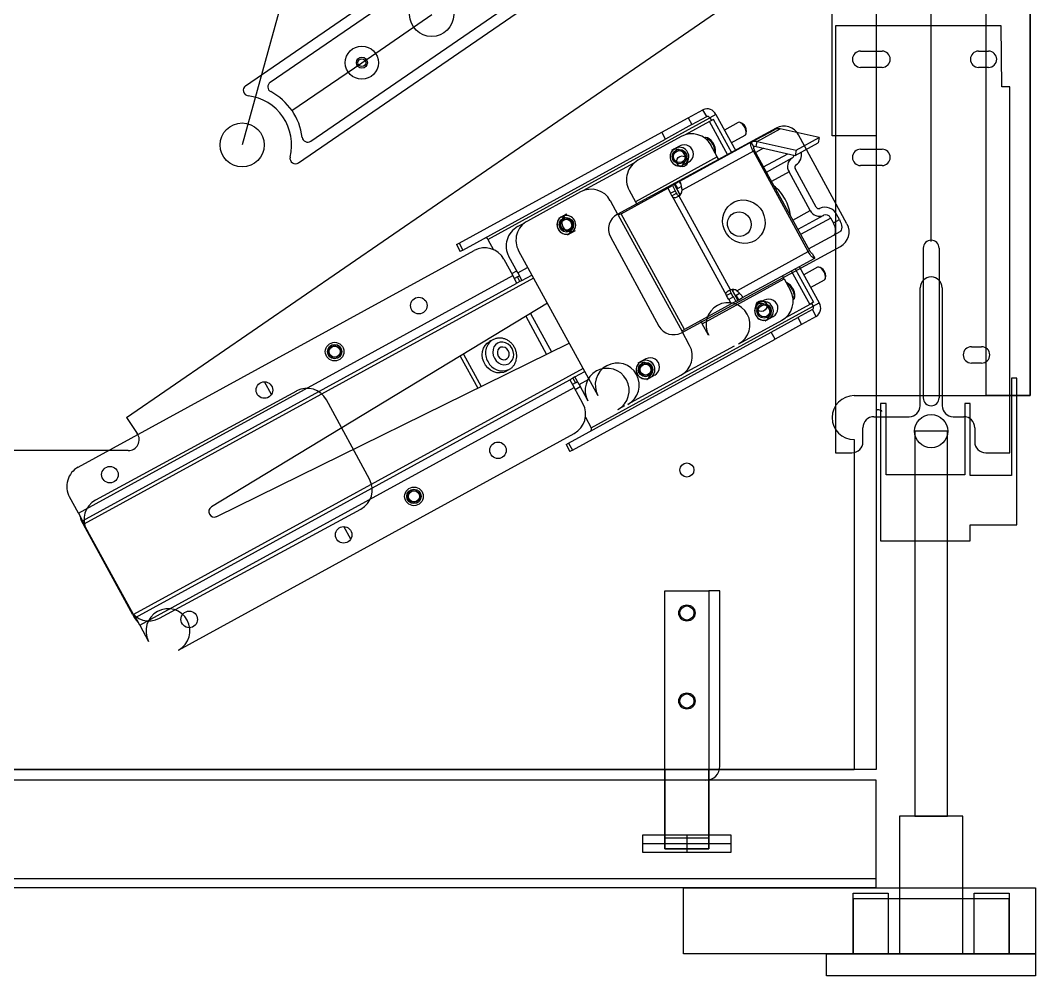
# Model space of a CAD drawing. Extents: x 0 to 23.2, y -2.3 to 46.
# Drawn here: x 11.53 to 23.06, y -2.34 to 8.51 of the extents above; entities that cross this region are included whole.
import ezdxf

# ---------------------------------------------------------------- set-up
doc = ezdxf.new("R2010")
doc.units = 0
doc.header["$LTSCALE"] = 5.77014
doc.header["$MEASUREMENT"] = 0
for name, color, linetype in [('1_250BIT_500DEP', 5, 'CONTINUOUS'), ('3_250BIT_500TAB', 5, 'CONTINUOUS'), ('6_125BIT_500DEP', 5, 'CONTINUOUS'), ('7_VCARVE_BIT', 5, 'CONTINUOUS'), ('8_250BIT_500OUTLINE', 5, 'CONTINUOUS'), ('DF_COMPONENT', 4, 'CONTINUOUS')]:
    doc.layers.add(name, color=color, linetype=linetype)

msp = doc.modelspace()

# ---------------------------------------------------------------- linework, layer by layer
at = {"layer": '1_250BIT_500DEP', "color": 5, "linetype": 'CONTINUOUS'}
msp.add_circle((14.048, 7.098), 0.25, dxfattribs=at)
at = {"layer": '3_250BIT_500TAB', "color": 5, "linetype": 'CONTINUOUS'}
for p, q in [((20.115, 7.289), (18.308, 6.309)), ((20.919, 6.2), (20.369, 7.214)), ((18.233, 6.055), (18.783, 5.04)), ((19.038, 4.965), (20.844, 5.945)), ((14.667, 4.302), (12.382, 3.063)), ((15.496, 3.299), (15.006, 4.202)), ((13.111, 1.72), (15.395, 2.96)), ((12.282, 2.724), (12.772, 1.821))]:
    msp.add_line(p, q, dxfattribs=at)
for centre, radius, start, end in [((20.204, 7.124), 0.188, 28.4849, 118.4849), ((18.398, 6.144), 0.188, 118.4849, -151.5151), ((20.755, 6.11), 0.188, -61.5151, 28.4849), ((18.948, 5.13), 0.188, -151.5151, -61.5151), ((14.786, 4.083), 0.25, 28.4849, 118.4849), ((15.276, 3.18), 0.25, -61.5151, 28.4849), ((12.502, 2.843), 0.25, 118.4849, -151.5151), ((12.991, 1.94), 0.25, -151.5151, -61.5151)]:
    msp.add_arc(centre, radius, start, end, dxfattribs=at)
at = {"layer": '6_125BIT_500DEP', "color": 5, "linetype": 'CONTINUOUS'}
for p, q in [((21.785, 5.925), (21.785, 4.225)), ((21.965, 5.925), (21.965, 4.225))]:
    msp.add_line(p, q, dxfattribs=at)
for centre, start, end in [((21.875, 5.925), 0, 180), ((21.875, 4.225), 180, 0)]:
    msp.add_arc(centre, 0.09, start, end, dxfattribs=at)
at = {"layer": '7_VCARVE_BIT', "color": 5, "linetype": 'CONTINUOUS'}
for centre, radius in [((15.408, 8.033), 0.0445), ((19.046, 6.911), 0.0625), ((17.731, 6.191), 0.0625), ((19.947, 5.267), 0.0625), ((15.099, 4.75), 0.0625), ((18.631, 4.546), 0.0625), ((19.1, 3.405), 0.08), ((16, 3.105), 0.0625), ((19.1, 1.78), 0.08), ((19.1, 0.78), 0.08)]:
    msp.add_circle(centre, radius, dxfattribs=at)
at = {"layer": '8_250BIT_500OUTLINE', "color": 5, "linetype": 'CONTINUOUS'}
for p, q in [((23, 4.25), (23, 46)), ((21, 4.25), (23, 4.25)), ((21, 3.75), (21, 0)), ((1.5, 0), (21, 0))]:
    msp.add_line(p, q, dxfattribs=at)
msp.add_arc((21, 4), 0.25, 90, -90, dxfattribs=at)
at = {"layer": 'DF_COMPONENT', "color": 4, "linetype": 'CONTINUOUS'}
for p, q in [((22.5, 4.25), (22.5, 46)), ((23, 46), (23, 4.25)), ((20.75, 7.201), (20.75, 15.321)), ((21.25, 15.321), (21.25, 7.201)), ((14.087, 7.77), (18.508, 10.81)), ((14.367, 7.811), (18.579, 10.707)), ((14.964, 10.413), (14.048, 7.098)), ((14.827, 7.141), (19.24, 10.175)), ((14.689, 6.895), (19.311, 10.072)), ((21.875, 6), (21.875, 9.858)), ((12.734, 4), (20.671, 9.457)), ((21.25, 9.275), (21.25, 0)), ((15.408, 8.033), (16.201, 8.579)), ((20.79, 8.45), (20.79, 3.6)), ((22.67, 8.45), (20.79, 8.45)), ((22.677, 7.76), (22.67, 8.45)), ((21.073, 8.165), (21.317, 8.165)), ((22.413, 8.165), (22.527, 8.165)), ((14.614, 7.488), (15.408, 8.033)), ((20.98, 8.072), (20.98, 8.072)), ((21.317, 7.98), (21.073, 7.98)), ((21.41, 8.072), (21.41, 8.072)), ((22.32, 8.072), (22.32, 8.072)), ((22.527, 7.98), (22.413, 7.98)), ((22.62, 8.072), (22.62, 8.072)), ((22.77, 7.76), (22.677, 7.76)), ((22.77, 3.6), (22.77, 7.76)), ((19.114, 7.408), (19.282, 7.499)), ((19.325, 7.42), (19.282, 7.499)), ((16.84, 6.025), (19.362, 7.406)), ((18.815, 7.244), (19.114, 7.408)), ((19.114, 7.408), (19.158, 7.329)), ((19.158, 7.329), (19.325, 7.42)), ((19.402, 7.388), (19.356, 7.363)), ((19.43, 7.444), (19.362, 7.406)), ((19.362, 7.406), (19.379, 7.376)), ((19.611, 7.007), (19.402, 7.388)), ((19.43, 7.444), (19.656, 7.032)), ((19.158, 7.329), (18.858, 7.165)), ((19.356, 7.363), (19.081, 7.212)), ((19.565, 6.982), (19.356, 7.363)), ((19.682, 7.353), (19.527, 7.268)), ((19.683, 7.354), (19.682, 7.353)), ((19.698, 7.356), (19.683, 7.354)), ((19.714, 7.349), (19.698, 7.356)), ((19.727, 7.343), (19.71, 7.351)), ((19.732, 7.336), (19.714, 7.349)), ((19.748, 7.316), (19.732, 7.336)), ((19.762, 7.293), (19.748, 7.316)), ((19.771, 7.268), (19.762, 7.293)), ((19.775, 7.245), (19.771, 7.268)), ((19.832, 7.128), (20.094, 7.271)), ((19.897, 7.137), (20.159, 7.28)), ((20.602, 7.182), (20.159, 7.28)), ((16.513, 5.983), (18.815, 7.244)), ((16.556, 5.904), (18.858, 7.165)), ((19.035, 7.193), (18.544, 6.924)), ((18.858, 7.165), (18.815, 7.244)), ((19.317, 7.181), (19.302, 7.176)), ((19.316, 7.181), (19.302, 7.176)), ((19.317, 7.181), (19.304, 7.177)), ((19.335, 7.177), (19.316, 7.181)), ((19.335, 7.178), (19.317, 7.181)), ((19.335, 7.177), (19.317, 7.181)), ((19.355, 7.167), (19.335, 7.178)), ((19.355, 7.166), (19.335, 7.177)), ((19.355, 7.166), (19.335, 7.177)), ((19.375, 7.149), (19.355, 7.167)), ((19.375, 7.149), (19.355, 7.166)), ((19.375, 7.148), (19.355, 7.166)), ((19.605, 7.124), (19.761, 7.209)), ((19.761, 7.209), (19.766, 7.213)), ((19.766, 7.213), (19.773, 7.226)), ((19.773, 7.226), (19.775, 7.245)), ((19.775, 7.234), (19.777, 7.252)), ((20.34, 7.038), (20.602, 7.182)), ((20.602, 7.182), (20.591, 7.123)), ((21.25, 7.201), (20.75, 7.201)), ((18.929, 7.038), (19.019, 7.087)), ((19.832, 7.128), (19.017, 6.681)), ((19.446, 6.962), (19.374, 7.094)), ((19.394, 7.125), (19.375, 7.149)), ((19.394, 7.125), (19.375, 7.149)), ((19.393, 7.125), (19.375, 7.148)), ((19.409, 7.098), (19.393, 7.125)), ((19.409, 7.098), (19.394, 7.125)), ((19.409, 7.098), (19.394, 7.125)), ((19.421, 7.07), (19.409, 7.098)), ((19.42, 7.07), (19.409, 7.098)), ((19.42, 7.07), (19.409, 7.098)), ((19.427, 7.043), (19.42, 7.07)), ((19.426, 7.042), (19.42, 7.07)), ((19.427, 7.042), (19.421, 7.07)), ((19.427, 7.018), (19.426, 7.042)), ((19.427, 7.018), (19.427, 7.043)), ((19.427, 7.018), (19.427, 7.042)), ((19.826, 7.116), (19.828, 7.124)), ((19.826, 7.106), (19.826, 7.116)), ((19.828, 7.092), (19.826, 7.106)), ((19.828, 7.124), (19.832, 7.128)), ((19.832, 7.077), (19.828, 7.092)), ((19.861, 7.075), (19.832, 7.128)), ((19.838, 7.061), (19.832, 7.077)), ((19.846, 7.044), (19.838, 7.061)), ((19.855, 7.026), (19.846, 7.044)), ((19.859, 7.071), (19.86, 7.074)), ((19.859, 7.066), (19.859, 7.071)), ((19.86, 7.061), (19.859, 7.066)), ((19.86, 7.074), (19.861, 7.075)), ((19.861, 7.055), (19.86, 7.061)), ((19.864, 7.049), (19.861, 7.055)), ((19.867, 7.042), (19.864, 7.049)), ((19.87, 7.035), (19.867, 7.042)), ((19.969, 7.06), (19.882, 7.013)), ((19.887, 7.079), (19.897, 7.137)), ((19.887, 7.079), (20.33, 6.98)), ((19.897, 7.137), (20.34, 7.038)), ((20.33, 6.98), (20.591, 7.123)), ((20.34, 7.038), (20.33, 6.98)), ((21.073, 7.05), (21.317, 7.05)), ((19.446, 6.962), (18.516, 6.453)), ((19.855, 7.026), (19.046, 6.583)), ((19.423, 7.003), (19.427, 7.018)), ((19.424, 7.003), (19.427, 7.018)), ((19.424, 7.003), (19.427, 7.018)), ((19.465, 6.927), (19.446, 6.962)), ((19.87, 7.035), (19.855, 7.026)), ((20.479, 5.886), (19.855, 7.026)), ((20.495, 5.895), (19.87, 7.035)), ((19.972, 6.848), (20.247, 6.999)), ((20.004, 6.79), (20.295, 6.95)), ((20.295, 6.95), (20.295, 6.95)), ((20.98, 6.957), (20.98, 6.957)), ((21.41, 6.957), (21.41, 6.957)), ((17.923, 6.579), (18.502, 6.896)), ((19.119, 6.903), (19.029, 6.854)), ((20.57, 6.392), (20.329, 6.83)), ((20.338, 6.871), (20.338, 6.871)), ((21.317, 6.865), (21.073, 6.865)), ((20.261, 6.793), (20.062, 6.684)), ((20.501, 6.354), (20.261, 6.793)), ((18.352, 6.317), (18.883, 6.608)), ((18.444, 6.585), (18.516, 6.453)), ((18.883, 6.608), (18.935, 6.637)), ((18.883, 6.608), (18.914, 6.55)), ((18.914, 6.55), (18.967, 6.578)), ((18.958, 6.649), (18.935, 6.637)), ((18.935, 6.637), (18.967, 6.578)), ((18.958, 6.649), (18.959, 6.65)), ((18.958, 6.649), (19.024, 6.529)), ((18.962, 6.652), (18.959, 6.65)), ((19.024, 6.529), (18.959, 6.65)), ((18.968, 6.655), (18.962, 6.652)), ((18.991, 6.599), (18.962, 6.652)), ((19.017, 6.681), (18.968, 6.655)), ((18.997, 6.602), (18.968, 6.655)), ((18.991, 6.599), (18.987, 6.597)), ((18.997, 6.602), (18.991, 6.599)), ((19.038, 6.625), (18.997, 6.602)), ((19.029, 6.658), (19.017, 6.681)), ((17.891, 6.564), (17.288, 6.234)), ((18.321, 6.3), (18.231, 6.465)), ((18.929, 6.521), (18.982, 6.55)), ((18.929, 6.522), (19.551, 5.386)), ((19.595, 5.452), (19.012, 6.518)), ((19.019, 6.54), (19.038, 6.551)), ((19.638, 6.451), (19.681, 6.467)), ((19.681, 6.467), (19.726, 6.474)), ((19.726, 6.474), (19.772, 6.472)), ((19.772, 6.472), (19.817, 6.461)), ((19.817, 6.461), (19.859, 6.442)), ((20.167, 6.492), (20.183, 6.465)), ((20.183, 6.465), (20.198, 6.437)), ((18.516, 6.453), (18.536, 6.418)), ((19.52, 6.317), (19.539, 6.359)), ((19.539, 6.359), (19.566, 6.396)), ((19.566, 6.396), (19.599, 6.427)), ((19.599, 6.427), (19.638, 6.451)), ((19.859, 6.442), (19.898, 6.415)), ((19.898, 6.415), (19.931, 6.381)), ((19.931, 6.381), (19.958, 6.342)), ((20.302, 6.245), (20.501, 6.354)), ((20.608, 6.377), (20.609, 6.377)), ((17.733, 6.312), (17.643, 6.263)), ((18.352, 6.317), (18.321, 6.3)), ((18.321, 6.3), (19.041, 4.985)), ((19.072, 5.002), (18.352, 6.317)), ((19.506, 6.225), (19.509, 6.272)), ((19.509, 6.272), (19.52, 6.317)), ((19.561, 6.219), (19.569, 6.252)), ((19.569, 6.252), (19.585, 6.282)), ((19.585, 6.282), (19.608, 6.307)), ((19.608, 6.307), (19.636, 6.325)), ((19.636, 6.325), (19.668, 6.336)), ((19.668, 6.336), (19.702, 6.337)), ((19.702, 6.337), (19.736, 6.33)), ((19.736, 6.33), (19.767, 6.314)), ((19.767, 6.314), (19.794, 6.292)), ((19.794, 6.292), (19.814, 6.263)), ((19.814, 6.263), (19.827, 6.23)), ((19.827, 6.23), (19.832, 6.196)), ((19.958, 6.342), (19.976, 6.298)), ((19.976, 6.298), (19.987, 6.252)), ((19.987, 6.252), (19.989, 6.205)), ((20.652, 6.298), (20.361, 6.139)), ((20.734, 6.268), (20.392, 6.081)), ((20.652, 6.298), (20.652, 6.298)), ((20.764, 6.213), (20.734, 6.268)), ((20.764, 6.213), (20.832, 6.25)), ((20.832, 6.25), (20.802, 6.305)), ((20.832, 6.25), (20.843, 6.228)), ((17.177, 6.17), (17.259, 6.215)), ((17.744, 6.078), (17.834, 6.128)), ((19.513, 6.178), (19.506, 6.225)), ((19.528, 6.133), (19.513, 6.178)), ((19.55, 6.092), (19.528, 6.133)), ((19.562, 6.184), (19.561, 6.219)), ((19.571, 6.15), (19.562, 6.184)), ((19.588, 6.119), (19.571, 6.15)), ((19.611, 6.093), (19.588, 6.119)), ((19.816, 6.129), (19.797, 6.101)), ((19.828, 6.161), (19.816, 6.129)), ((19.832, 6.196), (19.828, 6.161)), ((19.967, 6.115), (19.944, 6.075)), ((19.982, 6.158), (19.967, 6.115)), ((19.989, 6.205), (19.982, 6.158)), ((20.774, 6.191), (20.764, 6.213)), ((20.783, 6.169), (20.774, 6.191)), ((20.788, 6.147), (20.783, 6.169)), ((20.79, 6.127), (20.788, 6.147)), ((20.789, 6.108), (20.79, 6.127)), ((20.847, 6.119), (20.837, 6.111)), ((20.843, 6.228), (20.851, 6.206)), ((20.854, 6.131), (20.847, 6.119)), ((20.851, 6.206), (20.856, 6.184)), ((20.858, 6.146), (20.854, 6.131)), ((20.856, 6.184), (20.859, 6.164)), ((20.859, 6.164), (20.858, 6.146)), ((16.84, 6.025), (16.905, 5.907)), ((19.58, 6.055), (19.55, 6.092)), ((19.616, 6.024), (19.58, 6.055)), ((19.64, 6.074), (19.611, 6.093)), ((19.657, 6.001), (19.616, 6.024)), ((19.673, 6.062), (19.64, 6.074)), ((19.701, 5.986), (19.657, 6.001)), ((19.707, 6.059), (19.673, 6.062)), ((19.74, 6.065), (19.707, 6.059)), ((19.771, 6.079), (19.74, 6.065)), ((19.797, 6.101), (19.771, 6.079)), ((19.878, 6.013), (19.837, 5.993)), ((19.914, 6.041), (19.878, 6.013)), ((19.944, 6.075), (19.914, 6.041)), ((20.483, 5.916), (20.769, 6.073)), ((20.837, 6.111), (20.769, 6.073)), ((20.769, 6.073), (20.779, 6.081)), ((20.779, 6.081), (20.785, 6.093)), ((20.785, 6.093), (20.789, 6.108)), ((12.186, 3.437), (16.682, 5.899)), ((16.483, 5.967), (16.513, 5.983)), ((16.483, 5.967), (16.526, 5.888)), ((16.513, 5.983), (16.556, 5.904)), ((16.556, 5.904), (16.526, 5.888)), ((17.189, 5.894), (18.09, 4.25)), ((19.669, 5.442), (20.479, 5.886)), ((19.747, 5.979), (19.701, 5.986)), ((19.793, 5.982), (19.747, 5.979)), ((19.837, 5.993), (19.793, 5.982)), ((20.495, 5.895), (20.479, 5.886)), ((20.489, 5.869), (20.479, 5.886)), ((20.499, 5.888), (20.495, 5.895)), ((20.503, 5.882), (20.499, 5.888)), ((17.021, 5.799), (17.122, 5.615)), ((17.179, 5.646), (17.078, 5.831)), ((19.732, 5.363), (20.553, 5.812)), ((20.5, 5.854), (20.489, 5.869)), ((20.51, 5.84), (20.5, 5.854)), ((20.507, 5.876), (20.503, 5.882)), ((20.511, 5.871), (20.507, 5.876)), ((20.521, 5.828), (20.51, 5.84)), ((20.515, 5.868), (20.511, 5.871)), ((20.519, 5.866), (20.515, 5.868)), ((20.522, 5.865), (20.519, 5.866)), ((20.531, 5.819), (20.521, 5.828)), ((20.524, 5.865), (20.522, 5.865)), ((20.524, 5.865), (20.553, 5.812)), ((20.539, 5.814), (20.531, 5.819)), ((20.547, 5.811), (20.539, 5.814)), ((20.553, 5.812), (20.547, 5.811)), ((17.11, 5.637), (17.167, 5.668)), ((17.179, 5.646), (17.291, 5.707)), ((20.286, 5.666), (20.495, 5.285)), ((20.331, 5.691), (20.54, 5.31)), ((20.377, 5.716), (20.602, 5.304)), ((20.583, 5.709), (20.427, 5.623)), ((20.584, 5.709), (20.583, 5.709)), ((20.598, 5.711), (20.584, 5.709)), ((20.615, 5.705), (20.598, 5.711)), ((20.628, 5.699), (20.611, 5.707)), ((20.632, 5.691), (20.615, 5.705)), ((20.649, 5.672), (20.632, 5.691)), ((20.663, 5.648), (20.649, 5.672)), ((12.188, 2.913), (17.122, 5.615)), ((17.358, 5.586), (12.251, 2.789)), ((17.17, 5.527), (17.122, 5.615)), ((17.175, 5.599), (17.141, 5.58)), ((17.204, 5.546), (17.17, 5.527)), ((17.175, 5.599), (17.198, 5.611)), ((17.204, 5.546), (17.175, 5.599)), ((17.179, 5.646), (17.227, 5.559)), ((17.227, 5.559), (17.204, 5.546)), ((17.227, 5.559), (17.339, 5.62)), ((19.275, 5.067), (20.205, 5.576)), ((20.205, 5.576), (20.186, 5.611)), ((20.205, 5.576), (20.277, 5.445)), ((20.506, 5.48), (20.662, 5.565)), ((20.662, 5.565), (20.666, 5.568)), ((20.672, 5.624), (20.663, 5.648)), ((20.666, 5.568), (20.674, 5.582)), ((20.676, 5.601), (20.672, 5.624)), ((20.674, 5.582), (20.676, 5.601)), ((20.675, 5.589), (20.678, 5.608)), ((21.875, 5.6), (21.875, 5.6)), ((12.236, 2.826), (17.17, 5.527)), ((19.612, 5.456), (19.679, 5.334)), ((19.679, 5.334), (19.612, 5.456)), ((19.619, 5.444), (19.64, 5.455)), ((20.235, 5.533), (20.227, 5.535)), ((20.235, 5.533), (20.228, 5.535)), ((20.235, 5.533), (20.228, 5.535)), ((20.255, 5.522), (20.235, 5.533)), ((20.255, 5.522), (20.235, 5.533)), ((20.255, 5.522), (20.235, 5.533)), ((20.276, 5.504), (20.255, 5.522)), ((20.276, 5.504), (20.255, 5.522)), ((20.275, 5.504), (20.255, 5.522)), ((20.294, 5.481), (20.275, 5.504)), ((20.294, 5.481), (20.276, 5.504)), ((20.294, 5.481), (20.276, 5.504)), ((20.31, 5.454), (20.294, 5.481)), ((20.31, 5.454), (20.294, 5.481)), ((20.31, 5.454), (20.294, 5.481)), ((20.297, 5.459), (20.309, 5.433)), ((20.309, 5.433), (20.316, 5.407)), ((20.321, 5.425), (20.31, 5.454)), ((20.321, 5.425), (20.31, 5.454)), ((20.321, 5.425), (20.31, 5.454)), ((20.327, 5.398), (20.321, 5.425)), ((20.327, 5.398), (20.321, 5.425)), ((20.327, 5.398), (20.321, 5.425)), ((21.75, 4.135), (21.75, 5.475)), ((22, 5.475), (22, 4.135)), ((19.603, 5.415), (19.551, 5.386)), ((19.628, 5.371), (19.576, 5.342)), ((19.576, 5.342), (19.603, 5.292)), ((19.656, 5.321), (19.603, 5.292)), ((19.628, 5.371), (19.656, 5.321)), ((19.654, 5.389), (19.65, 5.387)), ((19.654, 5.389), (19.661, 5.393)), ((19.683, 5.336), (19.654, 5.389)), ((19.656, 5.321), (19.679, 5.334)), ((19.661, 5.393), (19.699, 5.413)), ((19.69, 5.34), (19.661, 5.393)), ((19.683, 5.336), (19.679, 5.334)), ((19.679, 5.334), (19.679, 5.334)), ((19.683, 5.336), (19.69, 5.34)), ((19.69, 5.34), (19.732, 5.363)), ((19.979, 5.333), (19.889, 5.284)), ((20.312, 5.366), (20.305, 5.358)), ((20.307, 5.339), (20.312, 5.342)), ((20.307, 5.34), (20.312, 5.342)), ((20.309, 5.341), (20.312, 5.342)), ((20.317, 5.384), (20.312, 5.366)), ((20.312, 5.342), (20.322, 5.355)), ((20.312, 5.342), (20.322, 5.354)), ((20.312, 5.342), (20.322, 5.354)), ((20.316, 5.407), (20.317, 5.384)), ((20.322, 5.354), (20.328, 5.374)), ((20.322, 5.355), (20.328, 5.374)), ((20.322, 5.354), (20.327, 5.374)), ((20.328, 5.374), (20.327, 5.398)), ((20.328, 5.374), (20.327, 5.398)), ((20.327, 5.374), (20.327, 5.398)), ((20.54, 5.31), (20.495, 5.285)), ((17.515, 5.299), (13.699, 2.985)), ((18.012, 3.885), (20.534, 5.266)), ((19.603, 5.292), (19.072, 5.002)), ((20.495, 5.285), (20.219, 5.134)), ((20.526, 5.227), (20.359, 5.136)), ((20.517, 5.297), (20.534, 5.266)), ((20.569, 5.149), (20.526, 5.227)), ((20.534, 5.266), (20.602, 5.304)), ((17.271, 5.151), (17.507, 4.719)), ((17.324, 5.183), (17.563, 4.747)), ((19.256, 5.102), (19.275, 5.067)), ((20.178, 5.105), (19.687, 4.836)), ((19.99, 5.1), (20.08, 5.149)), ((20.059, 4.972), (20.359, 5.136)), ((20.359, 5.136), (20.402, 5.057)), ((20.569, 5.149), (20.402, 5.057)), ((17.757, 3.711), (20.059, 4.972)), ((19.041, 4.985), (19.072, 5.002)), ((19.131, 4.82), (19.041, 4.985)), ((19.347, 4.936), (19.275, 5.067)), ((20.102, 4.893), (20.059, 4.972)), ((20.402, 5.057), (20.102, 4.893)), ((13.759, 2.876), (17.764, 4.845)), ((16.808, 4.821), (16.833, 4.847)), ((16.833, 4.847), (16.856, 4.862)), ((16.895, 4.884), (16.856, 4.863)), ((16.95, 4.846), (16.927, 4.828)), ((16.979, 4.856), (16.95, 4.846)), ((17.009, 4.858), (16.979, 4.856)), ((17.04, 4.851), (17.009, 4.858)), ((17.069, 4.835), (17.04, 4.851)), ((17.8, 3.632), (20.102, 4.893)), ((16.775, 4.712), (16.779, 4.752)), ((16.779, 4.752), (16.79, 4.788)), ((16.79, 4.788), (16.808, 4.821)), ((16.898, 4.773), (16.895, 4.74)), ((16.895, 4.74), (16.9, 4.706)), ((16.909, 4.803), (16.898, 4.773)), ((16.927, 4.828), (16.909, 4.803)), ((16.954, 4.771), (16.947, 4.748)), ((16.947, 4.748), (16.948, 4.723)), ((16.969, 4.789), (16.954, 4.771)), ((16.988, 4.8), (16.969, 4.789)), ((17.011, 4.802), (16.988, 4.8)), ((17.035, 4.796), (17.011, 4.802)), ((17.055, 4.781), (17.035, 4.796)), ((17.071, 4.761), (17.055, 4.781)), ((17.095, 4.813), (17.069, 4.835)), ((17.08, 4.736), (17.071, 4.761)), ((17.081, 4.711), (17.08, 4.736)), ((17.115, 4.785), (17.095, 4.813)), ((17.128, 4.753), (17.115, 4.785)), ((17.133, 4.719), (17.128, 4.753)), ((19.062, 4.5), (19.641, 4.817)), ((22.332, 4.805), (22.448, 4.805)), ((16.524, 4.698), (16.724, 4.334)), ((16.563, 4.722), (16.765, 4.354)), ((16.78, 4.672), (16.775, 4.712)), ((16.793, 4.632), (16.78, 4.672)), ((16.813, 4.596), (16.793, 4.632)), ((16.9, 4.706), (16.913, 4.675)), ((16.913, 4.675), (16.933, 4.646)), ((16.933, 4.646), (16.959, 4.624)), ((16.948, 4.723), (16.957, 4.698)), ((16.957, 4.698), (16.973, 4.678)), ((16.959, 4.624), (16.988, 4.608)), ((16.973, 4.678), (16.994, 4.663)), ((16.994, 4.663), (17.017, 4.657)), ((17.017, 4.657), (17.04, 4.659)), ((17.04, 4.659), (17.059, 4.67)), ((17.059, 4.67), (17.074, 4.688)), ((17.074, 4.688), (17.081, 4.711)), ((17.078, 4.613), (17.102, 4.632)), ((17.102, 4.632), (17.119, 4.657)), ((17.119, 4.657), (17.13, 4.686)), ((17.13, 4.686), (17.133, 4.719)), ((18.633, 4.667), (18.544, 4.618)), ((22.24, 4.713), (22.24, 4.713)), ((22.448, 4.62), (22.332, 4.62)), ((22.54, 4.713), (22.54, 4.713)), ((17.921, 4.558), (12.814, 1.762)), ((16.839, 4.564), (16.813, 4.596)), ((16.871, 4.538), (16.839, 4.564)), ((16.906, 4.519), (16.871, 4.538)), ((16.943, 4.509), (16.906, 4.519)), ((16.98, 4.507), (16.943, 4.509)), ((17.016, 4.514), (16.98, 4.507)), ((16.988, 4.608), (17.019, 4.601)), ((17.041, 4.525), (17.016, 4.514)), ((17.019, 4.601), (17.049, 4.603)), ((17.041, 4.525), (17.08, 4.546)), ((17.049, 4.603), (17.078, 4.613)), ((17.827, 4.462), (17.94, 4.524)), ((12.837, 1.729), (17.77, 4.431)), ((14.38, 4.263), (14.301, 4.406)), ((17.804, 4.45), (17.77, 4.431)), ((17.77, 4.431), (17.818, 4.344)), ((17.833, 4.397), (17.799, 4.378)), ((17.827, 4.462), (17.804, 4.45)), ((17.804, 4.45), (17.833, 4.397)), ((17.875, 4.375), (17.827, 4.462)), ((17.833, 4.397), (17.856, 4.41)), ((17.875, 4.375), (17.987, 4.437)), ((18.429, 4.151), (19.032, 4.481)), ((18.644, 4.434), (18.734, 4.483)), ((22.85, 4.45), (22.787, 4.45)), ((22.787, 4.45), (22.787, 3.342)), ((22.85, 2.783), (22.85, 4.45)), ((12.884, 1.642), (17.818, 4.344)), ((17.919, 4.159), (17.818, 4.344)), ((17.83, 4.321), (17.887, 4.353)), ((17.875, 4.375), (17.976, 4.19)), ((21.363, 4.16), (21.3, 4.16)), ((21.3, 4.16), (21.3, 2.6)), ((21.363, 3.35), (21.363, 4.16)), ((22.32, 4.16), (22.257, 4.16)), ((22.257, 4.16), (22.257, 3.35)), ((22.32, 3.342), (22.32, 4.16)), ((23, 4.25), (22.5, 4.25)), ((18.315, 4.091), (18.397, 4.136)), ((21.261, 4.088), (21.257, 4.085)), ((21.269, 4.089), (21.261, 4.088)), ((21.279, 4.088), (21.269, 4.089)), ((21.291, 4.084), (21.279, 4.088)), ((21.304, 4.077), (21.291, 4.084)), ((21.314, 4.078), (21.306, 4.076)), ((21.315, 4.071), (21.314, 4.078)), ((12.734, 4), (12.857, 3.821)), ((17.947, 4.004), (18.012, 3.885)), ((21.225, 4.01), (21.625, 4.01)), ((22.125, 4.01), (22.245, 4.01)), ((13.325, 1.358), (17.82, 3.82)), ((21.1, 3.725), (21.1, 3.885)), ((21.688, 3.846), (21.688, -0.529)), ((22.062, 3.846), (21.688, 3.846)), ((22.062, -0.529), (22.062, 3.846)), ((22.37, 3.885), (22.37, 3.725)), ((17.727, 3.695), (17.757, 3.711)), ((17.727, 3.695), (17.77, 3.616)), ((17.757, 3.711), (17.8, 3.632)), ((12.754, 3.625), (10.617, 3.625)), ((17.8, 3.632), (17.77, 3.616)), ((20.79, 3.6), (20.975, 3.6)), ((22.495, 3.6), (22.77, 3.6)), ((22.257, 3.35), (21.363, 3.35)), ((22.787, 3.342), (22.32, 3.342)), ((12.188, 2.913), (12.087, 3.098)), ((12.188, 2.913), (12.236, 2.826)), ((12.207, 2.878), (12.207, 2.878)), ((12.236, 2.826), (12.207, 2.878)), ((12.236, 2.826), (12.236, 2.826)), ((12.251, 2.789), (12.245, 2.786)), ((12.808, 1.759), (12.245, 2.786)), ((12.814, 1.762), (12.251, 2.789)), ((22.32, 2.6), (22.32, 2.783)), ((22.32, 2.783), (22.85, 2.783)), ((15.281, 2.618), (15.202, 2.762)), ((21.3, 2.6), (22.32, 2.6)), ((18.85, 2.03), (19.35, 2.03)), ((18.85, -0.9), (18.85, 2.03)), ((19.475, 2.03), (19.35, 2.03)), ((19.35, 2.03), (19.35, -0.12)), ((19.35, 2.03), (19.35, -0.9)), ((19.475, 0.04), (19.475, 2.03)), ((12.814, 1.762), (12.808, 1.759)), ((12.836, 1.729), (12.865, 1.677)), ((12.837, 1.729), (12.836, 1.729)), ((12.884, 1.642), (12.837, 1.729)), ((12.865, 1.677), (12.865, 1.677)), ((12.884, 1.642), (12.985, 1.457)), ((21.25, 0), (0, 0)), ((21.25, 0), (0, 0)), ((18.85, 0), (19.35, 0)), ((18.85, -0.12), (18.85, 0)), ((18.85, 0), (18.85, -0.9)), ((19.35, 0), (18.85, 0)), ((19.35, 0), (19.35, -0.12)), ((19.35, -0.9), (19.35, 0)), ((21.25, -0.121), (1.75, -0.121)), ((19.315, -0.12), (18.85, -0.12)), ((21.25, -1.34), (21.25, -0.121)), ((21.517, -0.529), (21.517, -2.091)), ((22.233, -0.529), (21.517, -0.529)), ((21.688, -0.529), (22.062, -0.529)), ((22.233, -2.091), (22.233, -0.529)), ((18.6, -0.94), (18.6, -0.74)), ((18.6, -0.74), (19.6, -0.74)), ((19.35, -0.78), (18.85, -0.78)), ((18.85, -0.78), (18.85, -0.9)), ((19.1, -0.74), (19.1, -0.94)), ((19.35, -0.9), (19.35, -0.78)), ((19.6, -0.74), (19.6, -0.94)), ((18.6, -0.84), (19.6, -0.84)), ((18.85, -0.9), (19.35, -0.9)), ((18.85, -0.9), (19.35, -0.9)), ((19.35, -0.9), (18.85, -0.9)), ((19.6, -0.94), (18.6, -0.94)), ((21.25, -1.24), (1.75, -1.24)), ((21.25, -1.34), (21.25, -1.24)), ((1.75, -1.34), (21.25, -1.34)), ((1.75, -1.34), (21.25, -1.34)), ((19.062, -1.341), (23.062, -1.341)), ((19.062, -2.091), (19.062, -1.341)), ((23.062, -1.341), (23.062, -2.091)), ((20.988, -1.404), (21.387, -1.404)), ((20.988, -2.091), (20.988, -1.404)), ((20.988, -1.466), (20.988, -2.091)), ((22.762, -1.466), (20.988, -1.466)), ((21.387, -1.404), (21.387, -2.091)), ((22.363, -1.404), (22.762, -1.404)), ((22.363, -2.091), (22.363, -1.404)), ((22.762, -1.404), (22.762, -2.091)), ((22.762, -2.091), (22.762, -1.466)), ((23.062, -2.091), (19.062, -2.091)), ((20.688, -2.341), (20.688, -2.091)), ((20.688, -2.091), (23.062, -2.091)), ((21.387, -2.091), (20.988, -2.091)), ((21.188, -2.091), (22.562, -2.091)), ((21.517, -2.091), (22.233, -2.091)), ((22.762, -2.091), (22.363, -2.091)), ((23.062, -2.091), (23.062, -2.341)), ((23.062, -2.341), (20.688, -2.341))]:
    msp.add_line(p, q, dxfattribs=at)
for centre, radius in [((16.201, 8.579), 0.25), ((15.408, 8.033), 0.188), ((15.408, 8.033), 0.0625), ((19.016, 6.966), 0.082), ((19.016, 6.966), 0.068), ((17.731, 6.191), 0.082), ((17.731, 6.191), 0.068), ((16.055, 5.273), 0.0938), ((19.977, 5.212), 0.082), ((19.977, 5.212), 0.068), ((15.099, 4.75), 0.106), ((15.099, 4.75), 0.106), ((15.099, 4.75), 0.082), ((15.099, 4.75), 0.068), ((18.631, 4.546), 0.082), ((18.631, 4.546), 0.068), ((14.301, 4.313), 0.0938), ((21.875, 3.846), 0.188), ((16.955, 3.629), 0.0938), ((12.546, 3.352), 0.0938), ((16, 3.105), 0.106), ((16, 3.105), 0.106), ((16, 3.105), 0.082), ((16, 3.105), 0.068), ((15.201, 2.668), 0.0938), ((19.1, 1.78), 0.0925), ((13.447, 1.707), 0.0938), ((19.1, 0.78), 0.0925)]:
    msp.add_circle(centre, radius, dxfattribs=at)
for centre, radius, start, end in [((21.073, 8.072), 0.0925, 90, 180), ((21.317, 8.072), 0.0925, 0, 90), ((22.413, 8.072), 0.0925, 90, 180), ((22.527, 8.072), 0.0925, 0, 90), ((21.073, 8.072), 0.0925, 180, -90), ((21.317, 8.072), 0.0925, -90, 0), ((22.413, 8.072), 0.0925, 180, -90), ((22.527, 8.072), 0.0925, -90, 0), ((14.123, 7.719), 0.0625, 124.5085, -96.9011), ((14.402, 7.759), 0.0625, 124.5085, -118.2119), ((14.048, 7.098), 0.562, -14.0819, 83.0989), ((14.048, 7.098), 0.688, 7.2289, 61.7881), ((19.328, 7.396), 0.113, 24.8937, 114.3052), ((19.336, 7.394), 0.0282, 24.8957, 114.3038), ((19.679, 7.258), 0.0984, -3.0306, 60.4427), ((20.138, 7.189), 0.0932, 77.2054, 118.5345), ((14.792, 7.193), 0.0625, -172.7711, -55.4915), ((19.155, 6.974), 0.25, 28.7062, 118.7059), ((19.311, 7.073), 0.0914, 19.3696, 86.1854), ((19.016, 6.966), 0.106, 126.5826, -69.1704), ((19.016, 6.966), 0.107, 128.334, -70.9219), ((18.979, 6.946), 0.105, -61.2939, 118.7061), ((19.016, 6.966), 0.106, -4.4525, 110.8306), ((19.016, 6.966), 0.106, -51.6666, 109.0788), ((19.069, 6.995), 0.105, -61.2939, 118.7061), ((19.296, 7.038), 0.12, -8.8125, 32.7932), ((19.876, 7.046), 0.0932, 77.2042, 118.535), ((19.879, 7.042), 0.0373, 77.2001, 118.5392), ((21.073, 6.957), 0.0925, 90, 180), ((21.317, 6.957), 0.0925, 0, 90), ((14.654, 6.946), 0.0625, 165.9181, -55.4915), ((18.664, 6.705), 0.25, 118.7058, -151.2937), ((19.016, 6.966), 0.106, -53.4185, -4.4504), ((20.357, 6.854), 0.114, 123.1078, -147.4827), ((20.269, 6.996), 0.0532, -60.5107, -14.9906), ((20.267, 6.988), 0.137, -58.7761, 13.1076), ((21.073, 6.957), 0.0925, 180, -90), ((21.317, 6.957), 0.0925, -90, 0), ((20.354, 6.846), 0.0294, 123.1067, -147.4808), ((18.011, 6.345), 0.25, 28.7062, 118.7059), ((17.731, 5.913), 1.404, 27.0077, 28.309), ((18.962, 6.585), 0.084, -53.4288, -1.3397), ((19.759, 6.233), 0.52, 28.6773, 50.6052), ((17.678, 5.884), 1.404, 27.0077, 28.309), ((19.76, 6.233), 0.52, 6.807, 28.7349), ((20.605, 6.402), 0.114, -155.1052, -65.6957), ((20.596, 6.404), 0.0294, -155.1071, -65.6946), ((20.669, 6.244), 0.147, 24.894, 114.305), ((17.408, 6.014), 0.25, 118.7058, -151.2937), ((17.731, 6.191), 0.107, 128.334, -70.9219), ((17.731, 6.191), 0.106, 126.5815, 175.5496), ((17.693, 6.171), 0.105, -61.2939, 118.7061), ((17.783, 6.22), 0.105, 118.7061, -61.2939), ((17.731, 6.191), 0.106, -53.4181, 110.8302), ((17.731, 6.191), 0.106, -51.6666, 109.0788), ((20.677, 6.242), 0.0621, 24.8936, 114.3057), ((17.297, 5.951), 0.25, 118.7058, -151.2937), ((17.731, 6.191), 0.106, 175.5484, -69.1703), ((16.815, 6.014), 0.0282, 24.8921, 114.3052), ((16.802, 5.679), 0.25, 28.7062, 118.7059), ((20.579, 5.613), 0.0984, -3.0306, 60.4427), ((21.875, 5.475), 0.125, 90, 180), ((21.875, 5.475), 0.125, 0, 90), ((19.622, 5.372), 0.0846, 56.2615, 108.5075), ((20.058, 5.325), 0.25, -61.2938, 28.7059), ((20.188, 5.409), 0.12, 24.6189, 66.2247), ((18.324, 4.659), 1.426, 28.6343, 30.6538), ((18.379, 4.689), 1.423, 28.6308, 30.6549), ((19.977, 5.212), 0.106, -53.4181, 110.8302), ((19.977, 5.212), 0.106, -51.6666, 109.0788), ((20.03, 5.241), 0.105, -61.2939, 118.7061), ((19.567, 5.056), 0.25, -61.2939, -151.294), ((19.977, 5.212), 0.107, 128.334, -70.9219), ((19.977, 5.212), 0.106, 126.5815, 175.5496), ((19.977, 5.212), 0.106, 175.5484, -69.1703), ((19.94, 5.192), 0.105, -61.2939, 118.7061), ((20.51, 5.251), 0.0282, -56.8884, 32.5132), ((20.507, 5.243), 0.113, -56.8922, 32.5176), ((16.992, 4.733), 0.18, 122.5343, -147.0313), ((18.912, 4.7), 0.25, -61.2938, 28.7059), ((22.332, 4.713), 0.0925, 90, 180), ((22.448, 4.713), 0.0925, 0, 90), ((17.005, 4.71), 0.18, -155.531, -65.5931), ((18.309, 4.37), 0.25, -61.2939, -151.294), ((18.631, 4.546), 0.107, 128.334, -70.9219), ((18.631, 4.546), 0.106, 126.5815, 175.5496), ((18.594, 4.526), 0.105, -61.2939, 118.7061), ((18.631, 4.546), 0.106, -53.4181, 110.8302), ((18.631, 4.546), 0.106, -51.6666, 109.0788), ((18.684, 4.575), 0.105, -61.2939, 118.7061), ((22.332, 4.713), 0.0925, 180, -90), ((22.448, 4.713), 0.0925, -90, 0), ((18.195, 4.311), 0.25, -61.2939, -151.294), ((18.631, 4.546), 0.106, 175.5484, -69.1703), ((17.7, 4.039), 0.25, -61.2938, 28.7059), ((21.625, 4.135), 0.125, -90, 0), ((22.125, 4.135), 0.125, 180, -90), ((21.225, 3.885), 0.125, 90, 180), ((22.245, 3.885), 0.125, 0, 90), ((12.754, 3.75), 0.125, -90, 34.5085), ((17.989, 3.87), 0.0282, -56.8898, 32.5169), ((20.975, 3.725), 0.125, -90, 0), ((22.495, 3.725), 0.125, 180, -90), ((12.306, 3.218), 0.25, 118.7058, -151.2937), ((13.731, 2.932), 0.0625, 121.4852, -64.073), ((12.441, 2.921), 0.238, -169.6168, -145.3733), ((12.329, 2.843), 0.0943, -169.6178, -145.3702), ((13.027, 1.851), 0.238, -157.2145, -132.9711), ((12.901, 1.798), 0.0943, -157.2177, -132.97), ((13.205, 1.578), 0.25, -61.2939, -151.294), ((19.315, 0.04), 0.16, -90, 0)]:
    msp.add_arc(centre, radius, start, end, dxfattribs=at)
for points, knots in [([(19.017, 6.681), (19.018, 6.681), (19.019, 6.681), (19.023, 6.676), (19.027, 6.667), (19.03, 6.657), (19.033, 6.643), (19.036, 6.627), (19.04, 6.606), (19.044, 6.591), (19.046, 6.583)], [0, 0, 0, 0, 0.148994, 0.281429, 0.398041, 0.499918, 0.59916, 0.715052, 0.848475, 1, 1, 1, 1]), ([(19.012, 6.518), (19.006, 6.514), (18.995, 6.508), (18.977, 6.5), (18.959, 6.495), (18.941, 6.502), (18.933, 6.514), (18.929, 6.521)], [0, 0, 0, 0, 0.151889, 0.285791, 0.50097, 0.719492, 1, 1, 1, 1]), ([(19.011, 6.52), (19.011, 6.52), (19.008, 6.52), (19.004, 6.521), (18.999, 6.525), (18.991, 6.534), (18.986, 6.543), (18.982, 6.55)], [0, 0, 0, 0, 0.064265, 0.182494, 0.321973, 0.502958, 1, 1, 1, 1]), ([(19.551, 5.386), (19.548, 5.393), (19.542, 5.405), (19.547, 5.423), (19.561, 5.434), (19.578, 5.444), (19.589, 5.449), (19.595, 5.452)], [0, 0, 0, 0, 0.282736, 0.498991, 0.716433, 0.849778, 1, 1, 1, 1]), ([(19.603, 5.415), (19.6, 5.421), (19.595, 5.43), (19.593, 5.441), (19.593, 5.446), (19.594, 5.449), (19.595, 5.451), (19.595, 5.451)], [0, 0, 0, 0, 0.518904, 0.707406, 0.852179, 0.980964, 1, 1, 1, 1]), ([(19.669, 5.442), (19.675, 5.436), (19.685, 5.425), (19.7, 5.41), (19.712, 5.398), (19.721, 5.389), (19.728, 5.38), (19.732, 5.372), (19.734, 5.366), (19.733, 5.364), (19.732, 5.363)], [0, 0, 0, 0, 0.151212, 0.284538, 0.40055, 0.500131, 0.601478, 0.717891, 0.850483, 1, 1, 1, 1]), ([(17.079, 4.546), (17.089, 4.552), (17.109, 4.564), (17.132, 4.59), (17.151, 4.62), (17.163, 4.655), (17.168, 4.691), (17.166, 4.729), (17.157, 4.767), (17.141, 4.802), (17.118, 4.835), (17.09, 4.862), (17.058, 4.884), (17.023, 4.898), (16.986, 4.905), (16.949, 4.903), (16.918, 4.896), (16.902, 4.887), (16.896, 4.883)], [0, 0, 0, 0, 0.060458, 0.122957, 0.185468, 0.248373, 0.311897, 0.376093, 0.440885, 0.506152, 0.571783, 0.637665, 0.703659, 0.76955, 0.835043, 0.89984, 0.963781, 1, 1, 1, 1])]:
    msp.add_open_spline(points, degree=3, knots=knots, dxfattribs=at)

doc.saveas('drawing.dxf')
